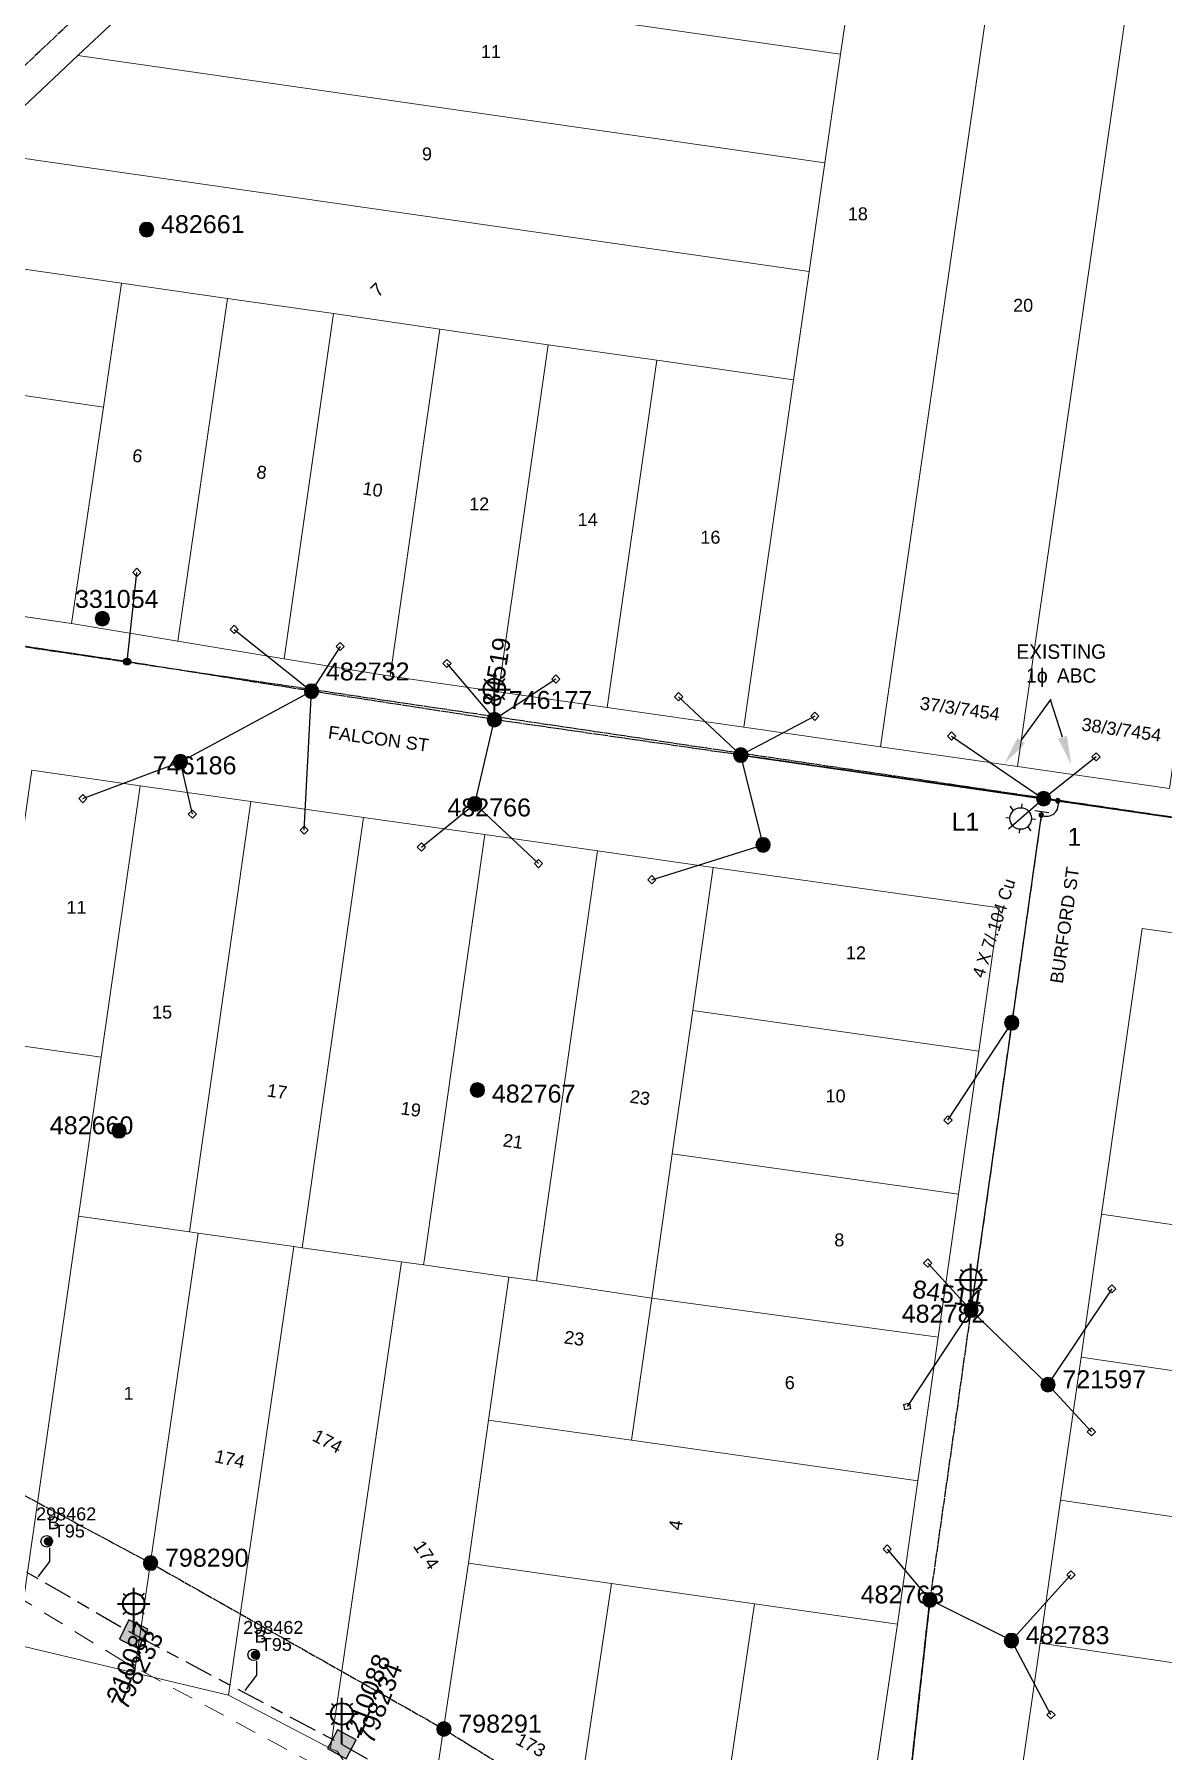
# Model space of a CAD drawing. Header units: metres. Extents: x 264012 to 265218, y 6264557 to 6265948.
# Drawn here: x 264251.5 to 264408.7, y 6265490 to 6265729.2 of the extents above; entities that cross this region are included whole.
import ezdxf
from ezdxf import colors
from ezdxf.entities.mleader import LeaderData, LeaderLine
from ezdxf.enums import TextEntityAlignment as Align
from ezdxf.math import Vec2, Vec3

# ---------------------------------------------------------------- set-up
doc = ezdxf.new("R2010")
doc.units = ezdxf.units.M
for name, pattern in [('Cable Exist OH', [1, 1, 0]), ('Cable Exist UG', [8.2, 4, -1.2, 1.8, -1.2]), ('Dash', [5, 3, -2])]:
    doc.linetypes.add(name, pattern=pattern)
doc.layers.get('0').update_dxf_attribs({"color": 6})
for name, color, linetype, lineweight in [('Cadastre Developer_SP_EXT', 9, 'Continuous', 5), ('Cadastre Land Parcels_SP_EXT', 9, 'Continuous', 5), ('Cadastre Road Names_SP_HV_LV_SL_EXT', 9, 'Continuous', 5), ('Cadastre Roads_SP_EXT', 9, 'Continuous', 5)]:
    doc.layers.add(name, color=color, linetype=linetype, lineweight=lineweight)
for name, color, linetype in [('Duct_SP_EXT', 7, 'Continuous'), ('Equip_LV_EXT', 7, 'Continuous'), ('Equip_LV_NEW', 2, 'Continuous'), ('Equip_SP_SL_EXT', 7, 'Continuous'), ('Equip_SP_SL_NEW', 2, 'Continuous'), ('Mains_HV_EXT', 7, 'Continuous'), ('Mains_LV_EXT', 7, 'Continuous'), ('Mains_LV_NEW_Hardwired', 2, 'Continuous'), ('Mains_SL_EXT', 7, 'Continuous'), ('Notes_LV_MISC', 7, 'Continuous'), ('OH_Details_SP_MISC', 7, 'Continuous'), ('Services_SP_EXT', 7, 'Continuous'), ('SupportsOH_SP_TR_HV_LV_SL_EXT', 7, 'Continuous'), ('SupportsUG_SP_LV_SL_EXT', 7, 'Continuous'), ('Trench_SP_EXT', 7, 'Continuous')]:
    doc.layers.add(name, color=color, linetype=linetype)
doc.layers.get('0').freeze()
doc.styles.add('COLUMN_LABEL', font='arial.ttf')
doc.styles.add('iecARIAL', font='arial.ttf', dxfattribs={"height": 2})
doc.styles.add('POLE_LABEL', font='arial.ttf')
doc.styles.get("Standard").update_dxf_attribs({"font": 'arial.ttf'})

# ---------------------------------------------------------------- blocks, each defined once
blk = doc.blocks.new('COLUMN_EXT')
blk.add_hatch(color=256).paths.add_polyline_path([(-1.49, 1.48), (-1.49, -1.49), (1.48, -1.49), (1.48, 1.48)])
blk.add_lwpolyline([(-1.49, -1.49), (1.48, -1.49), (1.48, 1.48), (-1.49, 1.48)], close=True)
for tag, height, style, flags, p in [('ASSET_NUM', 2.5, 'COLUMN_LABEL', 8, (2, 2)), ('STRUCTURE_PLANT_NUMBER', 0.2, 'POLE_LABEL', 9, (1.81, 0.03)), ('STREET_CODE', 0.2, 'COLUMN_LABEL', 9, (1.81, -0.2))]:
    blk.add_attdef(tag, text='', height=height, dxfattribs=dict(style=style, flags=flags)).set_placement(p, align=Align.MIDDLE_LEFT)
at = {"flags": 1}
blk.add_attdef('Z', (1.81, -2.35), '', height=0.2, dxfattribs=at)
at = {"flags": 9}
for tag, p in [('COLUMN_TYPE', (1.81, -0.4)), ('OWNED_BY', (1.81, -0.6)), ('STATE', (1.81, -0.8)), ('USAGE', (1.81, -1)), ('STREETNAME', (1.81, -1.6)), ('SUBURB', (1.81, -1.8)), ('LEGEND', (1.81, -1.2)), ('LOCATION', (1.81, -1.4)), ('NOTES', (1.81, -2))]:
    blk.add_attdef(tag, text='', height=0.2, dxfattribs=at).set_placement(p, align=Align.MIDDLE_LEFT)
blk = doc.blocks.new('DUCT_EXT')
blk.add_circle((0, 0.8), 0.8)
at = {"flags": 1}
blk.add_attdef('Z', (0, 0), '', height=0.2, dxfattribs=at)
at = {"flags": 9}
for tag, p in [('DUCT_CODE', (0, 0)), ('XSECT_TYPE', (0, -0.2)), ('STATE', (0, -0.6)), ('FB_REFERENCE', (0, -0.4)), ('NOTES', (0, -0.8))]:
    blk.add_attdef(tag, text='', height=0.2, dxfattribs=at).set_placement(p, align=Align.MIDDLE_LEFT)
blk = doc.blocks.new('SL_LANTERN_EXT')
at = {"lineweight": 40}
for p, q in [((-1.46, 5.68), (-1.06, 5.28)), ((0, 1.97), (0, 6.47)), ((1.46, 5.68), (1.06, 5.28)), ((-2.25, 4.22), (2.25, 4.22)), ((-1.46, 2.76), (-1.06, 3.16)), ((0, 0), (0, 2.72)), ((1.46, 2.76), (1.06, 3.16))]:
    blk.add_line(p, q, dxfattribs=at)
blk.add_circle((0, 4.22), 1.5, dxfattribs=at)
at = {"style": 'iecARIAL', "flags": 8}
blk.add_attdef('ASSET_NUM', (1.5, 1.5), '', height=2.5, dxfattribs=at)
for tag, p, height, flags in [('OPERATING_VOLTAGE', (0.98, -1.65), 0.2, 9), ('ORIENTATION', (0.98, -1.85), 0.2, 9), ('OWNED_BY', (0.98, -2.05), 0.2, 9), ('STATE', (0.98, -2.25), 0.2, 9), ('CONSTRUCTED_VOLTAGE', (0.98, -0.65), 0.2, 9), ('CONTROL_TYPE', (0.98, -0.85), 0.2, 9), ('LANTERN_PURPOSE', (0.98, -1.05), 0.2, 9), ('LANTERN_TYPE', (0.98, -1.25), 0.2, 9), ('NO_PHASES', (0.98, -1.45), 0.2, 9), ('USAGE', (0.98, -2.45), 0.2, 9), ('LNUMBER', (2.18, -3.25), 2.5, 8), ('CEXIST', (0.98, -2.65), 0.2, 9), ('CNEW', (0.98, -2.85), 0.2, 9), ('CNUMBER', (0.98, -3.05), 0.2, 9), ('CREMOVE', (0.98, -3.25), 0.2, 9), ('CREPLACE', (0.98, -3.45), 0.2, 9), ('LKINGHEIGHT', (0.98, -3.65), 0.2, 9), ('LBRACKET', (0.98, -3.85), 0.2, 9), ('LBRACKETVOCAB', (0.98, -4.05), 0.2, 9), ('LCATEGORY', (0.98, -4.25), 0.2, 9), ('LCHARGE1', (0.98, -4.45), 0.2, 9), ('LCHARGE1PERCENT', (0.98, -4.65), 0.2, 9), ('LCHARGE2', (0.98, -4.85), 0.2, 9), ('LCHARGE2PERCENT', (0.98, -5.05), 0.2, 9), ('LCHARGE3', (0.98, -5.25), 0.2, 9), ('LCHARGE3PERCENT', (0.98, -5.45), 0.2, 9), ('LEXIST', (0.98, -5.65), 0.2, 9), ('LLAMP', (0.98, -5.85), 0.2, 9), ('LLAMPVOCAB', (0.98, -6.05), 0.2, 9), ('LMAST', (0.98, -6.25), 0.2, 9), ('LMASTVOCAB', (0.98, -6.45), 0.2, 9), ('LNEW', (0.98, -6.65), 0.2, 9), ('LANTNUMBER', (0.98, -6.85), 0.2, 9), ('LOUTREACH', (0.98, -7.25), 0.2, 9), ('STREETNAME', (0.98, -9.25), 0.2, 9), ('SUBURB', (0.98, -9.45), 0.2, 1), ('LOUTREACHVOCAB', (0.98, -7.45), 0.2, 9), ('LRATECODE', (0.98, -7.65), 0.2, 9), ('LREMOVE', (0.98, -7.85), 0.2, 9), ('LREPLACE', (0.98, -8.05), 0.2, 9), ('LTYPE', (0.98, -8.25), 0.2, 9), ('LTYPEVOCAB', (0.98, -8.45), 0.2, 9), ('LEGEND', (0.98, -8.65), 0.2, 9), ('LOCATION', (0.98, -8.85), 0.2, 9), ('NOTES', (0.98, -9.05), 0.2, 9)]:
    blk.add_attdef(tag, p, '', height=height, dxfattribs=dict(flags=flags))
blk = doc.blocks.new('CCP_EXT')
at = {"flags": 9}
blk.add_attdef('NOTES', text='', height=0.2, dxfattribs=at).set_placement((0, -2), align=Align.MIDDLE_LEFT)
blk.add_wipeout([(0, 0.57), (0.57, 0), (0, -0.57), (-0.57, 0)])
blk.add_lwpolyline([(-0.57, 0), (0, 0.57), (0.57, 0), (0, -0.57), (-0.57, 0)])
at = {"flags": 1}
blk.add_attdef('Z', (0, 0), '', height=0.2, dxfattribs=at)
at = {"flags": 9}
for tag, p in [('CCP_TYPE', (0, 0)), ('CONSTRUCTED_VOLTAGE', (0, -0.2)), ('OPERATING_VOLTAGE', (0, -0.6)), ('ORIENTATION', (0, -0.8)), ('OWNED_BY', (0, -1)), ('STATE', (0, -1.8)), ('NO_PHASES', (0, -0.4)), ('USAGE', (0, -1.2)), ('LEGEND', (0, -1.4)), ('LIFE_SUPPORT', (0, -1.6))]:
    blk.add_attdef(tag, text='', height=0.2, dxfattribs=at).set_placement(p, align=Align.MIDDLE_LEFT)
blk = doc.blocks.new('POLE_EXT')
blk.add_hatch(color=256).paths.add_polyline_path([(-1, 0, 1), (1, 0, 1)])
blk.add_lwpolyline([(-1, 0, 1), (1, 0, 1)], format="xyb", close=True)
for tag, height, flags, p in [('pNumber', 2.5, 8, (-17.84, 2.07)), ('OWNED_BY', 0.2, 9, (1.35, -0.4)), ('SPECIAL_USE', 0.2, 9, (1.35, -0.8)), ('STATE', 0.2, 9, (1.35, -1)), ('cLV', 0.2, 9, (1.35, -1.4)), ('hDepth', 0.2, 9, (1.35, -1.6)), ('hDia', 0.2, 9, (1.35, -1.8)), ('cHV', 0.2, 9, (1.35, -2)), ('PARENT', 0.2, 9, (1.35, -0.6)), ('USAGE', 0.2, 9, (1.35, -1.2)), ('LBRACKET', 0.2, 9, (1.35, -2.2)), ('LExisting', 0.2, 9, (1.35, -2.4)), ('cLinedev', 0.2, 9, (1.35, -3.4)), ('pExisting', 0.2, 9, (1.35, -3.8)), ('pFooting', 0.2, 9, (1.35, -4.4)), ('pNew', 0.2, 9, (1.35, -4.6)), ('LANTNUMBER', 0.2, 9, (1.35, -2.6)), ('LOther', 0.2, 9, (1.35, -2.8)), ('LRemove', 0.2, 9, (1.35, -3)), ('LEGEND', 0.2, 9, (1.35, -3.2)), ('LOCATION', 0.2, 9, (1.35, -3.6)), ('PFNUMBER', 0.2, 9, (1.35, -4)), ('NEWPFNUMBER', 0.2, 9, (1.35, -4.2)), ('pRelocate', 0.2, 9, (1.35, -5)), ('pRemove', 0.2, 9, (1.35, -5.2)), ('pReplace', 0.2, 9, (1.35, -5.4)), ('pStay', 0.2, 9, (1.35, -5.6)), ('pType', 0.2, 9, (1.35, -5.8)), ('cspan', 0.2, 9, (1.35, -6)), ('STREETNAME', 0.2, 9, (1.35, -6.2)), ('SUBURB', 0.2, 9, (1.35, -6.4)), ('OPERATED_BY', 0.2, 9, (1.36, -7.01)), ('NOTES', 0.2, 9, (1.35, -6.6)), ('MAINTAINED_BY', 0.2, 9, (1.36, -6.81))]:
    blk.add_attdef(tag, text='', height=height, dxfattribs=dict(flags=flags)).set_placement(p, align=Align.MIDDLE_LEFT)
at = {"style": 'POLE_LABEL'}
for tag, height, flags, p in [('ASSET_NUM', 2.5, 8, (2, 2)), ('STRUCTURE_PLANT_NUMBER', 0.2, 9, (1.35, 0.03)), ('STREET_CODE', 0.2, 9, (1.35, -0.2))]:
    blk.add_attdef(tag, text='', height=height, dxfattribs=dict(at, flags=flags)).set_placement(p, align=Align.MIDDLE_LEFT)
at = {"flags": 1}
blk.add_attdef('Z', (1.35, -7.33), '', height=0.2, dxfattribs=at)
blk = doc.blocks.new('CABLE_LARGE_EXT')
h = blk.add_hatch(color=256)
edge = h.paths.add_edge_path()
edge.add_arc((0, 0.55), 0.55, 0, 360)
blk.add_circle((0, 0.55), 0.55)
at = {"flags": 1}
blk.add_attdef('Z', (0, 0), '', height=0.2, dxfattribs=at)
at = {"flags": 9}
for tag, p in [('COND_CODE', (0, 0)), ('STATE', (0, -0.4)), ('XSECT_SIZE', (0, -0.6)), ('FB_REFERENCE', (0, -0.2)), ('NOTES', (0, -0.8))]:
    blk.add_attdef(tag, text='', height=0.2, dxfattribs=at).set_placement(p, align=Align.MIDDLE_LEFT)
blk = doc.blocks.new('CONNECTOR_NODE_EXT')
h = blk.add_hatch(color=256)
edge = h.paths.add_edge_path()
edge.add_arc((0, 0), 0.5, 0, 360)
blk.add_circle((0, 0), 0.5)
at = {"flags": 1}
blk.add_attdef('Z', (0, 0), '', height=0.2, dxfattribs=at)
at = {"flags": 9}
for tag, p in [('CONNECTOR_TYPE', (0, 0)), ('CONSTRUCTED_VOLTAGE', (0, -0.2)), ('OPERATING_VOLTAGE', (0, -0.6)), ('ORIENTATION', (0, -0.8)), ('SUBTYPE', (0, -1)), ('NO_PHASES', (0, -0.4)), ('USAGE', (0, -1.2)), ('NOTES', (0, -1.4))]:
    blk.add_attdef(tag, text='', height=0.2, dxfattribs=at).set_placement(p, align=Align.MIDDLE_LEFT)
blk = doc.blocks.new('SL_LANTERN_REPLACE_NEW')
blk.add_line((0, 0), (0, 0))
for tag, height, flags, p in [('STREET_CODE', 0.2, 9, (1.5, 0)), ('CONSTRUCTED_VOLTAGE', 0.2, 9, (1.5, -0.2)), ('CONTROL_TYPE', 0.2, 9, (1.5, -0.4)), ('OPERATING_VOLTAGE', 0.2, 9, (1.5, -1.2)), ('ORIENTATION', 0.2, 9, (1.5, -1.4)), ('OWNED_BY', 0.2, 9, (1.5, -1.6)), ('OPERATED_BY', 0.2, 9, (1.5, -1.8)), ('STATE', 0.2, 9, (1.5, -2.2)), ('LANTERN_PURPOSE', 0.2, 9, (1.5, -0.6)), ('LANTERN_TYPE', 0.2, 9, (1.5, -0.8)), ('NO_PHASES', 0.2, 9, (1.5, -1)), ('MAINTAINED_BY', 0.2, 9, (1.5, -2)), ('USAGE', 0.2, 9, (1.5, -2.4)), ('LNUMBER', 2.5, 8, (1.5, -1.38)), ('CEXIST', 0.2, 9, (1.5, -2.6)), ('CNEW', 0.2, 9, (1.5, -2.8)), ('CNUMBER', 0.2, 9, (1.5, -3)), ('CREMOVE', 0.2, 9, (1.5, -3.2)), ('CREPLACE', 0.2, 9, (1.5, -3.4)), ('LKINGHEIGHT', 0.2, 9, (1.5, -3.6)), ('LBRACKET', 0.2, 9, (1.5, -3.8)), ('LBRACKETVOCAB', 0.2, 9, (1.5, -4)), ('LCATEGORY', 0.2, 9, (1.5, -4.2)), ('LCHARGE1', 0.2, 9, (1.5, -4.4)), ('LCHARGE1PERCENT', 0.2, 9, (1.5, -4.6)), ('LCHARGE2', 0.2, 9, (1.5, -4.8)), ('LCHARGE2PERCENT', 0.2, 9, (1.5, -5)), ('LCHARGE3', 0.2, 9, (1.5, -5.2)), ('LCHARGE3PERCENT', 0.2, 9, (1.5, -5.4)), ('LEXIST', 0.2, 9, (1.5, -5.6)), ('LLAMP', 0.2, 9, (1.5, -5.8)), ('LLAMPVOCAB', 0.2, 9, (1.5, -6)), ('LMAST', 0.2, 9, (1.5, -6.2)), ('LMASTVOCAB', 0.2, 9, (1.5, -6.4)), ('LNEW', 0.2, 9, (1.5, -6.6)), ('LOUTREACH', 0.2, 9, (1.5, -7.2)), ('LOUTREACHVOCAB', 0.2, 9, (1.5, -7.4)), ('LRATECODE', 0.2, 9, (1.5, -7.6)), ('LREMOVE', 0.2, 9, (1.5, -7.8)), ('LREPLACE', 0.2, 9, (1.5, -8)), ('LTYPE', 0.2, 9, (1.5, -8.2)), ('LTYPEVOCAB', 0.2, 9, (1.5, -8.4)), ('LEGEND', 0.2, 9, (1.5, -8.6)), ('NEW_LKINGHEIGHT', 0.2, 9, (1.5, -8.8)), ('NEW_LBRACKET', 0.2, 9, (1.5, -9)), ('NEW_LBRACKETVOCAB', 0.2, 9, (1.5, -9.2)), ('NEW_LCATEGORY', 0.2, 9, (1.5, -9.4)), ('NEW_LCHARGE1', 0.2, 9, (1.5, -9.6)), ('NEW_LCHARGE1PERCENT', 0.2, 9, (1.5, -9.8)), ('NEW_LCHARGE2', 0.2, 9, (1.5, -10)), ('NEW_LCHARGE2PERCENT', 0.2, 9, (1.5, -10.2)), ('NEW_LCHARGE3', 0.2, 9, (1.5, -10.4)), ('NEW_LCHARGE3PERCENT', 0.2, 9, (1.5, -10.6)), ('NEW_LLAMP', 0.2, 9, (1.5, -10.8)), ('NEW_LLAMPVOCAB', 0.2, 9, (1.5, -11)), ('NEW_LMAST', 0.2, 9, (1.5, -11.2)), ('NEW_LMASTVOCAB', 0.2, 9, (1.5, -11.4)), ('NEW_LOUTREACH', 0.2, 9, (1.5, -11.6)), ('NEW_LOUTREACHVOCAB', 0.2, 9, (1.5, -11.8)), ('NEW_LRATECODE', 0.2, 9, (1.5, -12)), ('SUBURB', 0.2, 9, (1.5, -12.6)), ('STREETNAME', 0.2, 9, (1.5, -12.8)), ('Z', 0.2, 1, (1.5, -13.4)), ('NEW_LTYPE', 0.2, 9, (1.5, -12.2)), ('NEW_LTYPEVOCAB', 0.2, 9, (1.5, -12.4)), ('LOCATION', 0.2, 9, (1.5, -13)), ('NOTES', 0.2, 9, (1.5, -13.2))]:
    blk.add_attdef(tag, text='', height=height, dxfattribs=dict(flags=flags)).set_placement(p, align=Align.MIDDLE_LEFT)
at = {"flags": 9}
blk.add_attdef('LANTNUMBER', (1.5, -6.91), '', height=0.2, dxfattribs=at)
blk.add_wipeout([(0, 6.47), (1.46, 5.68), (2.25, 4.22), (1.46, 2.76), (0, 1.86), (-1.46, 2.76), (-2.25, 4.22), (-1.46, 5.68)])
for p, q in [((-1.46, 5.68), (-1.06, 5.28)), ((0, 2.72), (0, 6.47)), ((1.46, 5.68), (1.06, 5.28)), ((-2.25, 4.22), (-1.5, 4.22)), ((-1.46, 2.76), (-1.06, 3.16)), ((0, 0), (0, 2.72)), ((1.46, 2.76), (1.06, 3.16)), ((1.5, 4.22), (2.25, 4.22))]:
    blk.add_line(p, q)
blk.add_circle((0, 4.22), 1.5)
at = {"flags": 8}
blk.add_attdef('ASSET_NUM', text='', height=2.5, dxfattribs=at).set_placement((2, 2), align=Align.MIDDLE_LEFT)
blk = doc.blocks.new('BOND POINT')
blk.add_hatch(color=256).paths.add_polyline_path([(-1, 0, 1), (1, 0, 1)])
blk.add_lwpolyline([(-1, 0, 1), (1, 0, 1)], format="xyb", close=True)
blk = doc.blocks.new('LV_End Shackle_NEW')
for tag, flags, p in [('CONNECTOR_TYPE', 9, (1.5, 0)), ('CONSTRUCTED_VOLTAGE', 9, (1.5, -0.2)), ('OPERATING_VOLTAGE', 9, (1.5, -0.6)), ('ORIENTATION', 9, (1.5, -0.8)), ('OWNED_BY', 9, (1.5, -1)), ('OPERATED_BY', 9, (1.5, -1.2)), ('STATE', 9, (1.5, -1.6)), ('Z', 1, (1.5, -2.2)), ('NO_PHASES', 9, (1.5, -0.4)), ('MAINTAINED_BY', 9, (1.5, -1.4)), ('USAGE', 9, (1.5, -1.8)), ('NOTES', 9, (1.5, -2))]:
    blk.add_attdef(tag, text='', height=0.2, dxfattribs=dict(flags=flags)).set_placement(p, align=Align.MIDDLE_LEFT)
blk.add_wipeout([(-0.25, 0), (-0.25, 1.81), (0.25, 1.82), (0.25, 0)])
blk.add_line((1, 1.81), (-1, 1.81))

msp = doc.modelspace()

# ---------------------------------------------------------------- linework, layer by layer
at = {"layer": 'Cadastre Land Parcels_SP_EXT', "linetype": 'Continuous'}
for points in [[(264369.37, 6265629.91), (264387.21, 6265753.92), (264368.15, 6265756.66), (264365.99, 6265741.54), (264363.79, 6265726.42), (264361.61, 6265711.3), (264359.43, 6265696.17), (264357.24, 6265681.04), (264350.32, 6265632.65), (264369.37, 6265629.91)], [(264388.43, 6265627.17), (264406.26, 6265751.18), (264387.21, 6265753.92), (264369.37, 6265629.91), (264388.43, 6265627.17)], [(264418.29, 6265684.58), (264423.03, 6265717.22), (264426.29, 6265739.82), (264426.44, 6265740.87), (264427.48, 6265748.13), (264406.26, 6265751.18), (264388.43, 6265627.17), (264409.6, 6265624.12), (264418.29, 6265684.58)], [(264363.79, 6265726.42), (264271.75, 6265739.65), (264257.53, 6265726.24), (264361.61, 6265711.3), (264363.79, 6265726.42)], [(264361.61, 6265711.3), (264257.53, 6265726.24), (264243.31, 6265712.87), (264359.43, 6265696.17), (264361.61, 6265711.3)], [(264338.19, 6265683.78), (264357.24, 6265681.04), (264359.43, 6265696.17), (264243.31, 6265712.87), (264229.09, 6265699.5), (264263.63, 6265694.53), (264278.38, 6265692.41), (264293.13, 6265690.29), (264307.94, 6265688.13), (264323.07, 6265685.95), (264338.19, 6265683.78)], [(264234.2, 6265681.21), (264261.09, 6265677.25), (264263.63, 6265694.53), (264229.09, 6265699.5), (264213.12, 6265684.29), (264234.2, 6265681.21)], [(264271.47, 6265644.64), (264278.38, 6265692.41), (264263.63, 6265694.53), (264261.09, 6265677.25), (264258.9, 6265662.17), (264256.67, 6265647.09), (264271.47, 6265644.64)], [(264286.28, 6265642.19), (264293.13, 6265690.29), (264278.38, 6265692.41), (264271.47, 6265644.64), (264286.28, 6265642.19)], [(264301.02, 6265639.75), (264307.94, 6265688.13), (264293.13, 6265690.29), (264286.28, 6265642.19), (264301.02, 6265639.75)], [(264316.14, 6265637.57), (264323.07, 6265685.95), (264307.94, 6265688.13), (264301.02, 6265639.75), (264316.14, 6265637.57)], [(264331.26, 6265635.39), (264338.19, 6265683.78), (264323.07, 6265685.95), (264316.14, 6265637.57), (264331.26, 6265635.39)], [(264350.32, 6265632.65), (264357.24, 6265681.04), (264338.19, 6265683.78), (264331.26, 6265635.39), (264350.32, 6265632.65)], [(264261.09, 6265677.25), (264234.2, 6265681.21), (264232.93, 6265668.13), (264230.3, 6265650.96), (264256.67, 6265647.09), (264258.9, 6265662.17), (264261.09, 6265677.25)], [(264266.2, 6265624.49), (264251.1, 6265626.64), (264245.68, 6265588.78), (264260.78, 6265586.65), (264266.2, 6265624.49)], [(264281.63, 6265622.31), (264266.2, 6265624.49), (264260.78, 6265586.65), (264257.64, 6265564.49), (264273.07, 6265562.31), (264281.63, 6265622.31)], [(264297.33, 6265620.08), (264281.63, 6265622.31), (264273.07, 6265562.31), (264274.29, 6265562.14), (264287.61, 6265560.26), (264288.78, 6265560.09), (264297.33, 6265620.08)], [(264314.24, 6265617.67), (264297.33, 6265620.08), (264288.78, 6265560.09), (264302.6, 6265558.14), (264305.7, 6265557.7), (264305.82, 6265558.58), (264314.24, 6265617.67)], [(264329.93, 6265615.43), (264314.24, 6265617.67), (264305.82, 6265558.58), (264305.7, 6265557.7), (264317.58, 6265556.02), (264321.41, 6265555.47), (264321.9, 6265558.89), (264329.93, 6265615.43)], [(264346.03, 6265613.11), (264329.93, 6265615.43), (264321.9, 6265558.89), (264321.41, 6265555.47), (264337.47, 6265553.1), (264340.34, 6265573.21), (264343.19, 6265593.16), (264346.03, 6265613.11)], [(264385.87, 6265607.45), (264346.03, 6265613.11), (264343.19, 6265593.16), (264383.04, 6265587.51), (264385.87, 6265607.45)], [(264457.84, 6265561.5), (264462.8, 6265596.56), (264405.8, 6265604.6), (264402.96, 6265584.68), (264400.12, 6265564.79), (264457.24, 6265556.32), (264457.84, 6265561.5)], [(264383.04, 6265587.51), (264343.19, 6265593.16), (264340.34, 6265573.21), (264380.21, 6265567.57), (264383.04, 6265587.51)], [(264245.68, 6265588.78), (264230.82, 6265590.9), (264228.83, 6265576.85), (264225.19, 6265552.86), (264245.66, 6265549.37), (264239.74, 6265510.63), (264249.09, 6265504.78), (264257.64, 6265564.49), (264260.78, 6265586.65), (264245.68, 6265588.78)], [(264380.21, 6265567.57), (264340.34, 6265573.21), (264337.47, 6265553.1), (264377.37, 6265547.62), (264379.16, 6265559.99), (264380.21, 6265567.57)], [(264265.44, 6265500.85), (264274.29, 6265562.14), (264273.07, 6265562.31), (264257.64, 6265564.49), (264249.09, 6265504.78), (264265.44, 6265500.85)], [(264457.24, 6265556.32), (264400.12, 6265564.79), (264399.5, 6265560.39), (264397.28, 6265544.85), (264454.38, 6265536.43), (264457.24, 6265556.32)], [(264287.61, 6265560.26), (264274.29, 6265562.14), (264265.44, 6265500.85), (264278.51, 6265497.73), (264287.61, 6265560.26)], [(264288.78, 6265560.09), (264287.61, 6265560.26), (264278.51, 6265497.73), (264292.72, 6265490.31), (264302.6, 6265558.14), (264288.78, 6265560.09)], [(264305.7, 6265557.7), (264302.6, 6265558.14), (264292.72, 6265490.31), (264293.09, 6265490.14), (264293.67, 6265489.95), (264305.38, 6265472.37), (264311.93, 6265516.14), (264314.76, 6265536.08), (264317.58, 6265556.02), (264305.7, 6265557.7)], [(264337.47, 6265553.1), (264321.41, 6265555.47), (264317.58, 6265556.02), (264314.76, 6265536.08), (264334.65, 6265533.27), (264337.47, 6265553.1)], [(264377.37, 6265547.62), (264337.47, 6265553.1), (264334.65, 6265533.27), (264374.54, 6265527.6), (264377.37, 6265547.62)], [(264454.38, 6265536.43), (264397.28, 6265544.85), (264394.44, 6265524.93), (264451.49, 6265516.52), (264454.38, 6265536.43)], [(264374.54, 6265527.6), (264334.65, 6265533.27), (264314.76, 6265536.08), (264311.93, 6265516.14), (264331.87, 6265513.31), (264351.81, 6265510.49), (264371.72, 6265507.64), (264374.54, 6265527.6)], [(264451.49, 6265516.52), (264394.44, 6265524.93), (264391.6, 6265505.01), (264448.64, 6265496.61), (264451.49, 6265516.52)], [(264331.87, 6265513.31), (264311.93, 6265516.14), (264305.38, 6265472.37), (264324.26, 6265462.24), (264331.87, 6265513.31)], [(264343.14, 6265452.1), (264351.81, 6265510.49), (264331.87, 6265513.31), (264324.26, 6265462.24), (264343.14, 6265452.1)], [(264362.04, 6265441.98), (264371.72, 6265507.64), (264351.81, 6265510.49), (264343.14, 6265452.1), (264362.04, 6265441.98)], [(264448.64, 6265496.61), (264391.6, 6265505.01), (264388.85, 6265485.93), (264445.97, 6265477.84), (264448.64, 6265496.61)]]:
    msp.add_lwpolyline(points, close=True, dxfattribs=at)
at = {"layer": 'Cadastre Roads_SP_EXT', "linetype": 'Continuous'}
for p, q in [((264256.67, 6265647.09), (264230.3, 6265650.96)), ((264271.47, 6265644.64), (264256.67, 6265647.09)), ((264316.14, 6265637.57), (264301.02, 6265639.75)), ((264331.26, 6265635.39), (264316.14, 6265637.57)), ((264251.1, 6265626.64), (264266.2, 6265624.49)), ((264266.2, 6265624.49), (264281.63, 6265622.31)), ((264281.63, 6265622.31), (264297.33, 6265620.08)), ((264314.24, 6265617.67), (264329.93, 6265615.43)), ((264346.03, 6265613.11), (264385.87, 6265607.45)), ((264385.87, 6265607.45), (264383.04, 6265587.51)), ((264402.96, 6265584.68), (264405.8, 6265604.6)), ((264405.8, 6265604.6), (264462.8, 6265596.56)), ((264405.8, 6265604.6), (264405.8, 6265604.6)), ((264400.12, 6265564.79), (264402.96, 6265584.68)), ((264380.21, 6265567.57), (264379.16, 6265559.99)), ((264399.5, 6265560.39), (264400.12, 6265564.79)), ((264397.28, 6265544.85), (264399.5, 6265560.39)), ((264371.72, 6265507.64), (264362.04, 6265441.98))]:
    msp.add_line(p, q, dxfattribs=at)
msp.add_lwpolyline([(264234.33, 6265732.14), (264223.24, 6265721.68), (264212.15, 6265711.21), (264201.07, 6265700.74), (264195.76, 6265695.73), (264188.65, 6265689.02), (264181.61, 6265673.46), (264174.58, 6265657.9), (264188.26, 6265658.88), (264198, 6265659.58), (264202.47, 6265669.37), (264206.43, 6265678.04), (264213.12, 6265684.29), (264229.09, 6265699.5), (264243.31, 6265712.87), (264257.53, 6265726.24), (264271.75, 6265739.65)], dxfattribs=at)
at = {"layer": 'Duct_SP_EXT'}
for points in [[(264253.58, 6265518.29), (264253.59, 6265516.37), (264251.97, 6265514.23)], [(264282.42, 6265502.47), (264282.43, 6265500.55), (264280.81, 6265498.42)]]:
    msp.add_lwpolyline(points, dxfattribs=at)
at = {"layer": 'Mains_LV_EXT', "linetype": 'Cable Exist OH'}
for points in [[(264264.39, 6265641.78), (264241.53, 6265645.18)], [(264290.09, 6265637.66), (264264.39, 6265641.78)], [(264315.59, 6265633.73), (264290.09, 6265637.66)], [(264349.89, 6265628.76), (264315.56, 6265633.7)], [(264392.07, 6265622.68), (264349.89, 6265628.76)], [(264392.07, 6265622.68), (264387.63, 6265591.46)], [(264416.27, 6265619.2), (264392.07, 6265622.68)], [(264387.63, 6265591.46), (264381.95, 6265551.41)], [(264381.95, 6265551.41), (264376.23, 6265511.03)], [(264223.95, 6265539.62), (264267.66, 6265516.16), (264308.52, 6265493.03), (264326.97, 6265481.5), (264360.09, 6265461.68)], [(264376.23, 6265511.03), (264371.29, 6265466.51)]]:
    msp.add_lwpolyline(points, dxfattribs=at)
at = {"layer": 'Mains_LV_EXT', "linetype": 'Continuous'}
msp.add_lwpolyline([(264391.74, 6265620.4, 0.661698), (264394.05, 6265622.4)], format="xyb", dxfattribs=at)
at = {"layer": 'Mains_SL_EXT', "linetype": 'Cable Exist OH'}
for points in [[(264381.95, 6265551.41), (264376.23, 6265511.03)], [(264371.29, 6265466.58), (264376.23, 6265511.03)]]:
    msp.add_lwpolyline(points, dxfattribs=at)
at = {"layer": 'Mains_SL_EXT', "linetype": 'Cable Exist UG'}
for points in [[(264231.68, 6265525.7), (264265.32, 6265506.26)], [(264265.32, 6265506.26), (264294.31, 6265490.92), (264294.37, 6265490.88)], [(264294.37, 6265490.88), (264333.06, 6265468.42)]]:
    msp.add_lwpolyline(points, dxfattribs=at)
at = {"layer": 'OH_Details_SP_MISC', "color": 7, "linetype": 'Continuous', "flags": 128}
msp.add_lwpolyline([(264392.07, 6265622.68), (264387.63, 6265591.46), (264381.95, 6265551.41)], dxfattribs=at)
at = {"layer": 'Services_SP_EXT'}
for points in [[(264271.81, 6265627.83), (264290.09, 6265637.66)], [(264312.83, 6265621.96), (264315.56, 6265633.7)], [(264392.68, 6265541.03), (264381.95, 6265551.41)], [(264387.59, 6265505.36), (264376.23, 6265511.03)]]:
    msp.add_lwpolyline(points, dxfattribs=at)
at = {"layer": 'Trench_SP_EXT', "linetype": 'Cable Exist UG'}
for points in [[(264231.68, 6265525.7), (264265.32, 6265506.26)], [(264265.32, 6265506.26), (264294.37, 6265490.88)], [(264294.37, 6265490.88), (264333.06, 6265468.42)]]:
    msp.add_lwpolyline(points, dxfattribs=at)

# ---------------------------------------------------------------- block references
at = {"layer": 'Duct_SP_EXT'}
for name, p, rotation in [('DUCT_EXT', (264253.99, 6265519.18), 89.69196115443415), ('CABLE_LARGE_EXT', (264253.99, 6265519.18), 89.63082328457487), ('DUCT_EXT', (264282.83, 6265503.36), 89.69196115443415), ('CABLE_LARGE_EXT', (264282.83, 6265503.36), 89.63082328457487)]:
    msp.add_blockref(name, p, dxfattribs=dict(at, rotation=rotation))
at = {"layer": 'Equip_LV_EXT'}
msp.add_blockref('CONNECTOR_NODE_EXT', (264264.39, 6265641.78), dxfattribs=at)
at = {"layer": 'Equip_SP_SL_EXT'}
ref = msp.add_blockref('SL_LANTERN_EXT', (264315.56, 6265633.7), dxfattribs=at)
ref.add_attrib('ASSET_NUM', '84519', dxfattribs={"layer": '0', "height": 2.5, "rotation": 80.7755, "style": 'iecARIAL'}).set_placement((264317.06, 6265635.2), align=Align.BOTTOM_LEFT)
ref = msp.add_blockref('SL_LANTERN_EXT', (264381.95, 6265551.41), dxfattribs=at)
ref.add_attrib('ASSET_NUM', '84514', dxfattribs={"layer": '0', "height": 2.5, "rotation": 351.0629, "style": 'iecARIAL'}).set_placement((264383.45, 6265552.91), align=Align.MIDDLE_RIGHT)
ref = msp.add_blockref('SL_LANTERN_EXT', (264265.32, 6265506.26), dxfattribs=at)
ref.add_attrib('ASSET_NUM', '210087', dxfattribs={"layer": '0', "height": 2.5, "rotation": 68.4121, "style": 'iecARIAL'}).set_placement((264266.82, 6265507.76), align=Align.MIDDLE_RIGHT)
ref = msp.add_blockref('SL_LANTERN_EXT', (264294.31, 6265490.92), dxfattribs=at)
ref.add_attrib('ASSET_NUM', '210088', dxfattribs={"layer": '0', "height": 2.5, "rotation": 69.0071, "style": 'iecARIAL'}).set_placement((264295.81, 6265492.42), align=Align.MIDDLE_LEFT)
at = {"layer": 'SupportsOH_SP_TR_HV_LV_SL_EXT'}
ref = msp.add_blockref('POLE_EXT', (264267.11, 6265702), dxfattribs=at)
ref.add_attrib('ASSET_NUM', '482661', dxfattribs={"layer": '0', "height": 2.5, "style": 'POLE_LABEL'}).set_placement((264269.11, 6265702.75), align=Align.MIDDLE_LEFT)
ref = msp.add_blockref('POLE_EXT', (264260.95, 6265647.77), dxfattribs=at)
ref.add_attrib('ASSET_NUM', '331054', dxfattribs={"layer": '0', "height": 2.5, "style": 'POLE_LABEL'}).set_placement((264262.95, 6265648.52), align=Align.BOTTOM_CENTER)
ref = msp.add_blockref('POLE_EXT', (264290.09, 6265637.66), dxfattribs=at)
ref.add_attrib('ASSET_NUM', '482732', dxfattribs={"layer": '0', "height": 2.5, "style": 'POLE_LABEL'}).set_placement((264292.09, 6265638.41), align=Align.BOTTOM_LEFT)
ref = msp.add_blockref('POLE_EXT', (264271.81, 6265627.83), dxfattribs=at)
ref.add_attrib('ASSET_NUM', '746186', dxfattribs={"layer": '0', "height": 2.5, "style": 'POLE_LABEL'}).set_placement((264273.81, 6265628.58), align=Align.TOP_CENTER)
for p in [(264349.89, 6265628.76), (264352.99, 6265616.25), (264387.63, 6265591.46)]:
    msp.add_blockref('POLE_EXT', p, dxfattribs=at)
ref = msp.add_blockref('POLE_EXT', (264312.83, 6265621.96), dxfattribs=at)
ref.add_attrib('ASSET_NUM', '482766', dxfattribs={"layer": '0', "height": 2.5, "style": 'POLE_LABEL'}).set_placement((264314.83, 6265622.71), align=Align.TOP_CENTER)
ref = msp.add_blockref('POLE_EXT', (264313.2, 6265582.08), dxfattribs=at)
ref.add_attrib('ASSET_NUM', '482767', dxfattribs={"layer": '0', "height": 2.5, "style": 'POLE_LABEL'}).set_placement((264315.2, 6265582.83), align=Align.TOP_LEFT)
ref = msp.add_blockref('POLE_EXT', (264263.27, 6265576.41), dxfattribs=at)
ref.add_attrib('ASSET_NUM', '482660', dxfattribs={"layer": '0', "height": 2.5, "rotation": 359.9435, "style": 'POLE_LABEL'}).set_placement((264265.27, 6265577.16), align=Align.MIDDLE_RIGHT)
ref = msp.add_blockref('POLE_EXT', (264381.95, 6265551.41), dxfattribs=at)
ref.add_attrib('ASSET_NUM', '482782', dxfattribs={"layer": '0', "height": 2.5, "rotation": 359.9954, "style": 'POLE_LABEL'}).set_placement((264383.95, 6265552.16), align=Align.TOP_RIGHT)
ref = msp.add_blockref('POLE_EXT', (264392.68, 6265541.03), dxfattribs=at)
ref.add_attrib('ASSET_NUM', '721597', dxfattribs={"layer": '0', "height": 2.5, "style": 'POLE_LABEL'}).set_placement((264394.68, 6265541.78), align=Align.MIDDLE_LEFT)
ref = msp.add_blockref('POLE_EXT', (264267.66, 6265516.16), dxfattribs=at)
ref.add_attrib('ASSET_NUM', '798290', dxfattribs={"layer": '0', "height": 2.5, "style": 'POLE_LABEL'}).set_placement((264269.66, 6265516.91), align=Align.MIDDLE_LEFT)
ref = msp.add_blockref('POLE_EXT', (264376.23, 6265511.03), dxfattribs=at)
ref.add_attrib('ASSET_NUM', '482763', dxfattribs={"layer": '0', "height": 2.5, "rotation": 359.9411, "style": 'POLE_LABEL'}).set_placement((264378.23, 6265511.78), align=Align.MIDDLE_RIGHT)
ref = msp.add_blockref('POLE_EXT', (264387.59, 6265505.36), dxfattribs=at)
ref.add_attrib('ASSET_NUM', '482783', dxfattribs={"layer": '0', "height": 2.5, "style": 'POLE_LABEL'}).set_placement((264389.59, 6265506.11), align=Align.MIDDLE_LEFT)
ref = msp.add_blockref('POLE_EXT', (264308.52, 6265493.03), dxfattribs=at)
ref.add_attrib('ASSET_NUM', '798291', dxfattribs={"layer": '0', "height": 2.5, "style": 'POLE_LABEL'}).set_placement((264310.52, 6265493.78), align=Align.MIDDLE_LEFT)
at = {"layer": 'SupportsUG_SP_LV_SL_EXT'}
ref = msp.add_blockref('COLUMN_EXT', (264265.32, 6265506.26), dxfattribs=dict(at, rotation=333.9704079966559))
ref.add_attrib('ASSET_NUM', '798233', dxfattribs={"layer": '0', "height": 2.5, "rotation": 63.163, "style": 'COLUMN_LABEL'}).set_placement((264267.32, 6265507.01), align=Align.TOP_RIGHT)
ref = msp.add_blockref('COLUMN_EXT', (264294.31, 6265490.92), dxfattribs=dict(at, rotation=331.3138525587459))
ref.add_attrib('ASSET_NUM', '798234', dxfattribs={"layer": '0', "height": 2.5, "rotation": 69.0071, "style": 'COLUMN_LABEL'}).set_placement((264296.31, 6265491.67), align=Align.TOP_LEFT)

# ---------------------------------------------------------------- texts
at = {"layer": 'Cadastre Land Parcels_SP_EXT'}
for s, p in [('11', (264313.67, 6265725.9)), ('9', (264305.47, 6265711.64)), ('18', (264364.79, 6265703.29)), ('20', (264387.82, 6265690.54)), ('12', (264312.04, 6265662.85)), ('14', (264327.16, 6265660.68)), ('16', (264344.25, 6265658.22)), ('11', (264255.94, 6265606.64)), ('12', (264364.53, 6265600.31)), ('15', (264267.87, 6265592.05)), ('10', (264361.69, 6265580.36)), ('8', (264362.91, 6265560.3)), ('1', (264263.91, 6265538.92)), ('6', (264356.01, 6265540.4))]:
    msp.add_text(s, height=1.8, dxfattribs=at).set_placement(p)
for s, rotation, p in [('7', 43.3103, (264299.34, 6265692.47)), ('6', 351.8283, (264265.02, 6265669.68)), ('8', 351.8083, (264282.32, 6265667.38)), ('10', 351.8103, (264297.09, 6265665.09)), ('37/3/7454', 351.8078, (264374.75, 6265635.14)), ('38/3/7454', 351.8078, (264397.26, 6265632.2)), ('17', 351.7847, (264283.79, 6265581.2)), ('23', 351.8998, (264334.33, 6265580.34)), ('19', 351.8691, (264302.41, 6265578.71)), ('21', 351.9393, (264316.65, 6265574.25)), ('23', 351.9393, (264325.17, 6265546.79)), ('174', 332.3997, (264290.04, 6265533.31)), ('174', 347.519, (264276.46, 6265530.25)), ('4', 81.9589, (264341.61, 6265520.65)), ('174', 303.6833, (264304.16, 6265518.54)), ('173', 331.7794, (264318.36, 6265491.01))]:
    msp.add_text(s, height=1.8, rotation=rotation, dxfattribs=at).set_placement(p)
at = {"layer": 'Cadastre Road Names_SP_HV_LV_SL_EXT'}
msp.add_text('BURFORD ST', height=1.8, rotation=81.9076, dxfattribs=at).set_placement((264394.74, 6265596.84))
at = {"layer": 'Cadastre Roads_SP_EXT'}
msp.add_text('FALCON ST', height=1.8, rotation=352.387, dxfattribs=at).set_placement((264292.31, 6265631.08))
at = {"layer": 'Duct_SP_EXT'}
for s, p in [('298462', (264251.71, 6265522.11)), ('B', (264253.32, 6265520.88)), ('T95', (264254.18, 6265519.73)), ('298462', (264280.56, 6265506.29)), ('B', (264282.16, 6265505.07)), ('T95', (264283.02, 6265503.91))]:
    msp.add_text(s, height=1.8, dxfattribs=at).set_placement(p)
at = {"layer": 'Notes_LV_MISC', "linetype": 'Continuous', "insert": (264394.52, 6265641.21), "char_height": 2, "attachment_point": 5}
msp.add_mtext_dynamic_manual_height_columns('{\\fStylus BT|b0|i0|c0|p34;EXISTING 1\\fISOCPEUR|b0|i0|c0|p34;ɸ \\fStylus BT|b0|i0|c0|p34;ABC}', width=11.0463, gutter_width=4, heights=[0], dxfattribs=at)
at = {"layer": 'Notes_LV_MISC', "insert": (264385.14, 6265604.65), "char_height": 1.75, "attachment_point": 5, "rotation": 71.8213, "style": 'iecARIAL'}
msp.add_mtext_dynamic_manual_height_columns('{\\fStylus BT|b0|i0|c0|p34;4 X 7/.104 Cu}', width=23.4178, gutter_width=10, heights=[0], dxfattribs=at)

# ---------------------------------------------------------------- leaders
at = {"layer": 'Notes_LV_MISC', "color": 7, "linetype": 'Continuous'}
ml = msp.add_multileader_mtext('Standard', dxfattribs=at)
ml.set_content('', color=7)
ml.set_leader_properties()
ml.build(insert=Vec2(0, 0))
ml.multileader.update_dxf_attribs({"has_dogleg": 0})
ctx = ml.context
ctx.base_point, ctx.plane_origin, ctx.plane_x_axis, ctx.plane_y_axis = Vec3(264397.08, 6265637.12), Vec3(264411.6, 6265632.72), Vec3(-0.989445, -0.144906), Vec3(0.144906, -0.989445)
ctx.text_align_type = 2
notes = []
notes.append((ctx, [(1, (1, 1, 0), (264385.21, 6265635.38), (0.989445, 0.144906), 8, [(0, [(264386.6, 6265627.53)], 0, [])])]))
ctx.mtext.insert, ctx.mtext.text_direction, ctx.mtext.rotation, ctx.mtext.alignment, ctx.mtext.flow_direction = Vec3(264395.39, 6265634.85), Vec3(-0.989445, -0.144906), 3.28701, 3, 5
for ctx, leaders in notes:
    for number, flags, end, landing, length, lines in leaders:
        leader = LeaderData()
        leader.index, (leader.has_last_leader_line, leader.has_dogleg_vector, leader.attachment_direction) = number, flags
        leader.last_leader_point, leader.dogleg_vector, leader.dogleg_length = Vec3(end), Vec3(landing), length
        for number, points, colour, breaks in lines:
            line = LeaderLine()
            line.index, line.vertices, line.color, line.breaks = number, Vec3.list(points), colors.encode_raw_color(colour), breaks
            leader.lines.append(line)
        ctx.leaders.append(leader)

# ---------------------------------------------------------------- next in the draw order: block references
at = {"layer": 'Services_SP_EXT'}
for p in [(264265.75, 6265654.22), (264279.31, 6265646.28), (264294.08, 6265643.89), (264308.95, 6265641.53), (264324.12, 6265639.35), (264341.22, 6265636.89), (264360.19, 6265634.16), (264379.26, 6265631.41), (264399.38, 6265628.51), (264258.23, 6265622.69), (264273.49, 6265620.53), (264289.05, 6265618.3), (264305.39, 6265615.95), (264321.7, 6265613.63), (264337.5, 6265611.39), (264378.74, 6265577.9), (264375.92, 6265557.97), (264401.57, 6265554.38), (264398.73, 6265534.44), (264370.27, 6265518.11), (264395.88, 6265514.51), (264393.09, 6265495.02)]:
    msp.add_blockref('CCP_EXT', p, dxfattribs=at)
at = {"layer": 'Services_SP_EXT', "rotation": 56.55992888663212}
msp.add_blockref('CCP_EXT', (264373.07, 6265537.97), dxfattribs=at)

# ---------------------------------------------------------------- next in the draw order: linework, layer by layer
at = {"layer": 'Cadastre Developer_SP_EXT', "linetype": 'Dash'}
msp.add_lwpolyline([(264347.88, 6265454.78), (264317.43, 6265473.55), (264263.93, 6265502.46), (264217.49, 6265530.83), (264193.57, 6265547.93), (264158.88, 6265575.13), (264136.49, 6265594.42), (264127.8, 6265602.22), (264072.44, 6265654.68)], dxfattribs=at)
at = {"layer": 'Cadastre Roads_SP_EXT', "linetype": 'Continuous'}
for p, q in [((264286.28, 6265642.19), (264271.47, 6265644.64)), ((264301.02, 6265639.75), (264286.28, 6265642.19)), ((264350.32, 6265632.65), (264331.26, 6265635.39)), ((264369.37, 6265629.91), (264350.32, 6265632.65)), ((264388.43, 6265627.17), (264369.37, 6265629.91)), ((264297.33, 6265620.08), (264314.24, 6265617.67)), ((264329.93, 6265615.43), (264346.03, 6265613.11)), ((264383.04, 6265587.51), (264380.21, 6265567.57)), ((264379.16, 6265559.99), (264377.37, 6265547.62)), ((264377.37, 6265547.62), (264374.54, 6265527.6)), ((264394.44, 6265524.93), (264397.28, 6265544.85)), ((264374.54, 6265527.6), (264371.72, 6265507.64)), ((264391.6, 6265505.01), (264394.44, 6265524.93)), ((264388.85, 6265485.93), (264391.6, 6265505.01))]:
    msp.add_line(p, q, dxfattribs=at)
msp.add_lwpolyline([(264293.67, 6265489.95), (264293.09, 6265490.14), (264292.72, 6265490.31), (264278.51, 6265497.73), (264265.44, 6265500.85), (264249.09, 6265504.78), (264239.74, 6265510.63), (264221.05, 6265522.36), (264220.61, 6265522.64), (264205.64, 6265531.88), (264197.53, 6265536.89), (264188.06, 6265546.85), (264171.47, 6265564.3), (264155.41, 6265581.2), (264140.15, 6265597.25), (264090.4, 6265649.58), (264088.36, 6265626), (264086.33, 6265602.56), (264148.64, 6265540.83), (264167.1, 6265524.45), (264217.87, 6265493.66), (264334.7, 6265434.78)], dxfattribs=at)
at = {"layer": 'Mains_HV_EXT', "linetype": 'Cable Exist OH'}
msp.add_lwpolyline([(264283.49, 6265756.3), (264202.96, 6265680.39), (264190.42, 6265652.72), (264436, 6265616.28)], dxfattribs=at)
at = {"layer": 'OH_Details_SP_MISC', "color": 7, "linetype": 'Continuous', "flags": 128}
msp.add_lwpolyline([(264349.89, 6265628.76), (264392.07, 6265622.68), (264436, 6265616.28), (264477.49, 6265610.39), (264514.81, 6265604.89), (264554.54, 6265599.25)], dxfattribs=at)
at = {"layer": 'Services_SP_EXT'}
for points in [[(264264.39, 6265641.78), (264265.75, 6265654.22)], [(264279.31, 6265646.28), (264290.09, 6265637.66)], [(264294.08, 6265643.89), (264290.09, 6265637.66)], [(264308.95, 6265641.53), (264315.56, 6265633.7)], [(264324.12, 6265639.35), (264315.56, 6265633.7)], [(264289.05, 6265618.3), (264290.09, 6265637.66)], [(264341.22, 6265636.89), (264349.89, 6265628.76)], [(264360.19, 6265634.16), (264349.89, 6265628.76)], [(264379.26, 6265631.41), (264392.07, 6265622.68)], [(264337.5, 6265611.39), (264352.99, 6265616.25), (264349.89, 6265628.76)], [(264258.23, 6265622.69), (264271.81, 6265627.83)], [(264273.49, 6265620.53), (264271.81, 6265627.83)], [(264399.38, 6265628.51), (264392.07, 6265622.68)], [(264305.39, 6265615.95), (264312.83, 6265621.96)], [(264321.7, 6265613.63), (264312.83, 6265621.96)], [(264378.74, 6265577.9), (264387.63, 6265591.46)], [(264375.92, 6265557.97), (264381.95, 6265551.41)], [(264401.57, 6265554.38), (264392.68, 6265541.03)], [(264381.95, 6265551.41), (264373.07, 6265537.97)], [(264398.73, 6265534.44), (264392.68, 6265541.03)], [(264370.27, 6265518.11), (264376.23, 6265511.03)], [(264395.88, 6265514.51), (264387.59, 6265505.36)], [(264393.09, 6265495.02), (264387.59, 6265505.36)]]:
    msp.add_lwpolyline(points, dxfattribs=at)

# ---------------------------------------------------------------- next in the draw order: block references
at = {"layer": 'SupportsOH_SP_TR_HV_LV_SL_EXT'}
ref = msp.add_blockref('POLE_EXT', (264315.56, 6265633.7), dxfattribs=at)
ref.add_attrib('ASSET_NUM', '746177', dxfattribs={"layer": '0', "height": 2.5, "style": 'POLE_LABEL'}).set_placement((264317.56, 6265634.45), align=Align.BOTTOM_LEFT)

# ---------------------------------------------------------------- next in the draw order: leaders
at = {"layer": 'Notes_LV_MISC', "color": 7, "linetype": 'Continuous'}
ml = msp.add_multileader_mtext('Standard', dxfattribs=at)
ml.set_content('', color=7)
ml.set_leader_properties()
ml.build(insert=Vec2(0, 0))
ml.multileader.update_dxf_attribs({"has_dogleg": 0})
ctx = ml.context
ctx.base_point, ctx.plane_origin, ctx.plane_x_axis, ctx.plane_y_axis = Vec3(264393.02, 6265636.44), Vec3(264410.45, 6265630.9), Vec3(-0.989445, -0.144906), Vec3(0.144906, -0.989445)
notes = []
notes.append((ctx, [(0, (1, 1, 0), (264400.94, 6265637.6), (-0.989445, -0.144906), 8, [(0, [(264395.92, 6265627.43)], 0, [])])]))
ctx.mtext.insert, ctx.mtext.text_direction, ctx.mtext.rotation, ctx.mtext.flow_direction = Vec3(264391.33, 6265634.17), Vec3(-0.989445, -0.144906), 3.28701, 5
for ctx, leaders in notes:
    for number, flags, end, landing, length, lines in leaders:
        leader = LeaderData()
        leader.index, (leader.has_last_leader_line, leader.has_dogleg_vector, leader.attachment_direction) = number, flags
        leader.last_leader_point, leader.dogleg_vector, leader.dogleg_length = Vec3(end), Vec3(landing), length
        for number, points, colour, breaks in lines:
            line = LeaderLine()
            line.index, line.vertices, line.color, line.breaks = number, Vec3.list(points), colors.encode_raw_color(colour), breaks
            leader.lines.append(line)
        ctx.leaders.append(leader)

# ---------------------------------------------------------------- next in the draw order: block references
at = {"layer": 'Equip_SP_SL_NEW', "linetype": 'Continuous'}
ref = msp.add_blockref('SL_LANTERN_REPLACE_NEW', (264392.07, 6265622.68), dxfattribs=dict(at, rotation=130.7889595320242))
ref.add_attrib('LNUMBER', 'L1', dxfattribs={"layer": '0', "height": 2.5}).set_placement((264379.23, 6265619.47), align=Align.MIDDLE_LEFT)

# ---------------------------------------------------------------- next in the draw order: block references
at = {"layer": 'Mains_LV_NEW_Hardwired', "linetype": 'Continuous', "xscale": 0.3, "yscale": 0.3, "zscale": 0.3}
for p in [(264394.05, 6265622.4), (264391.74, 6265620.4)]:
    msp.add_blockref('BOND POINT', p, dxfattribs=at)

# ---------------------------------------------------------------- next in the draw order: block references
at = {"layer": 'Equip_LV_NEW', "linetype": 'Continuous', "rotation": 172.201003171632}
msp.add_blockref('LV_End Shackle_NEW', (264392.07, 6265622.69), dxfattribs=at)

# ---------------------------------------------------------------- next in the draw order: block references
at = {"layer": 'SupportsOH_SP_TR_HV_LV_SL_EXT'}
ref = msp.add_blockref('POLE_EXT', (264392.07, 6265622.68), dxfattribs=at)
ref.add_attrib('PNUMBER', '1', (264395.39, 6265616.12), dxfattribs={"height": 2.5})

doc.saveas('drawing.dxf')
